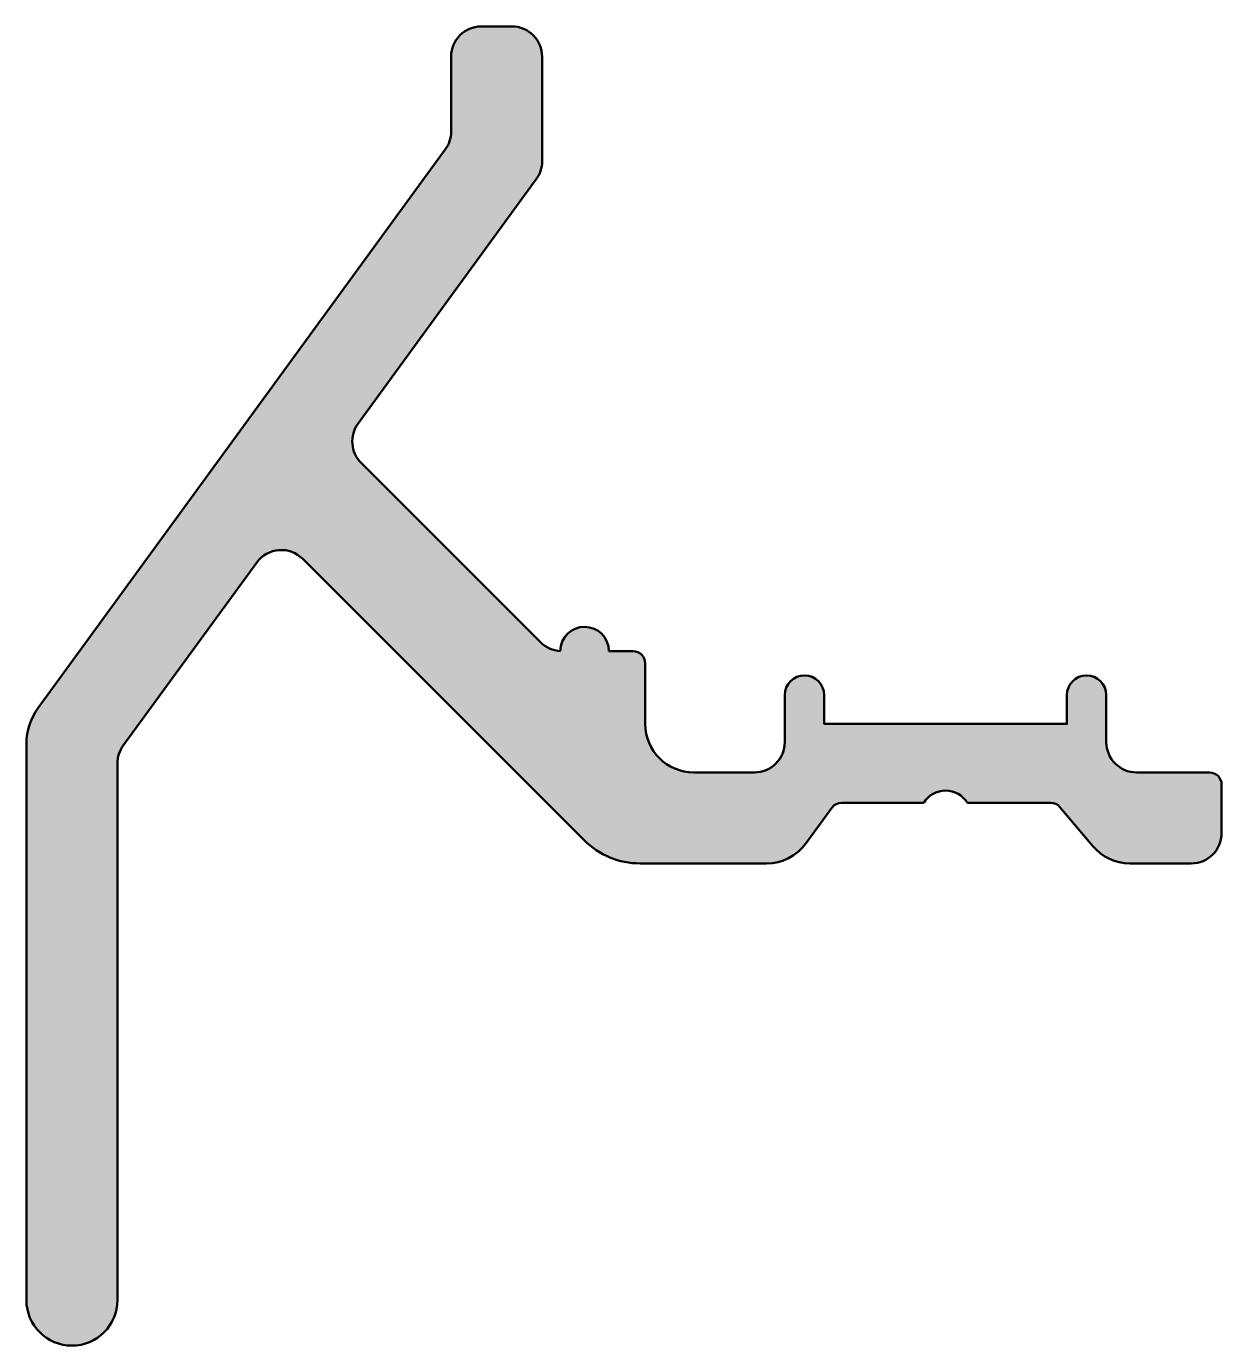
# Model space of a CAD drawing. Extents: x -8.6 to 11.1, y -8 to 13.8.
import ezdxf

# ---------------------------------------------------------------- set-up
doc = ezdxf.new("R2010")
doc.units = 0
doc.layers.add('0S-Alu contour', color=7, linetype='Continuous', lineweight=50)
doc.layers.add('0S-Alu hatch', color=252, linetype='Continuous', lineweight=25)

# ---------------------------------------------------------------- blocks, each defined once
blk = doc.blocks.new('485780__48CCA01E_EC7B_445F_BD94_0073ECE116F4_')
at = {"layer": '0S-Alu hatch'}
h = blk.add_hatch(color=256, dxfattribs=at)
edge = h.paths.add_edge_path()
edge.add_ellipse((-2.100000000000163, 12.06293409944489), major_axis=(-0.4999999999999987, 0), ratio=1, start_angle=143.9017160328919, end_angle=180, ccw=False)
edge.add_line((-1.695996234891975, 11.76834802072017), (-8.408007530216544, 2.56330395856076))
edge.add_arc((-7.600000000000163, 1.974131801111317), 1.000000000000003, 143.9017160328921, 180)
edge.add_line((-8.600000000000167, 1.974131801111317), (-8.600000000000163, -7.199999999999635))
edge.add_arc((-7.850000000000163, -7.199999999999635), 0.7499999999999992, 180, 360)
edge.add_line((-7.100000000000164, -7.199999999999635), (-7.100000000000164, 1.648263602222275))
edge.add_ellipse((-6.600000000000163, 1.648263602222275), major_axis=(-0.5000000000000009, 0), ratio=1, start_angle=323.90171603289195, end_angle=360, ccw=False)
edge.add_line((-7.004003765108352, 1.942849680946997), (-4.802644799135024, 4.961856262853276))
edge.add_ellipse((-4.398641034026836, 4.667270184128556), major_axis=(-0.4999999999999986, 0), ratio=1, start_angle=225, end_angle=323.901716032892, ccw=False)
edge.add_line((-4.045087643433563, 5.020823574721829), (0.5949747468304132, 0.3807611844578531))
edge.add_arc((1.514213562372925, 1.300000000000363), 1.299999999999998, 224.9999999999999, 269.9999999999999)
edge.add_line((1.514213562372922, 3.642e-13), (3.600743701410269, 3.642e-13))
edge.add_arc((3.60074370141027, 0.8000000000003648), 0.8000000000000007, 269.9999999999999, 323.901716032892)
edge.add_line((4.247149725583373, 0.3286622740408109), (4.67675442372359, 0.9178344314902542))
edge.add_ellipse((4.838355929766864, 0.8000000000003648), major_axis=(-0.1999999999999994, 0), ratio=1, start_angle=269.99999999999955, end_angle=323.9017160328915, ccw=False)
edge.add_line((4.838355929766866, 1.000000000000364), (6.189444872453531, 1.000000000000364))
edge.add_ellipse((6.549999999999929, 0.7750000000003663), major_axis=(-0.4249999999999981, 0), ratio=1, start_angle=211.9657187507968, end_angle=328.0342812492032, ccw=False)
edge.add_line((6.910555127546327, 1.000000000000364), (8.282713022000458, 1.000000000000364))
edge.add_ellipse((8.282713022000454, 0.8000000000003648), major_axis=(-0.1999999999999993, 0), ratio=1, start_angle=219.9999999999996, end_angle=269.99999999999955, ccw=False)
edge.add_line((8.435921910624252, 0.9285575219376713), (8.975284756837551, 0.2857699122511334))
edge.add_arc((9.588120311332737, 0.8000000000003684), 0.8000000000000039, 220.0000000000001, 270)
edge.add_line((9.588120311332737, 3.642e-13), (10.59999999999983, 3.642e-13))
edge.add_arc((10.59999999999983, 0.5000000000003642), 0.5, 270, 360)
edge.add_line((11.09999999999983, 0.5000000000003642), (11.09999999999983, 1.300000000000364))
edge.add_arc((10.89999999999983, 1.300000000000366), 0.1999999999999993, 0, 90)
edge.add_line((10.89999999999983, 1.500000000000365), (9.699999999999832, 1.500000000000364))
edge.add_ellipse((9.699999999999832, 2.000000000000364), major_axis=(-0.5, 0), ratio=1, start_angle=0, end_angle=90, ccw=False)
edge.add_line((9.199999999999832, 2.000000000000364), (9.199999999999832, 2.775000000000414))
edge.add_arc((8.87499999999988, 2.775000000000414), 0.3249999999999513, 0, 180)
edge.add_line((8.54999999999993, 2.775000000000414), (8.54999999999993, 2.300000000000364))
edge.add_line((8.54999999999993, 2.300000000000364), (4.549999999999929, 2.300000000000366))
edge.add_line((4.549999999999929, 2.300000000000366), (4.549999999999929, 2.775000000000414))
edge.add_arc((4.224999999999979, 2.775000000000414), 0.3249999999999504, 0, 180)
edge.add_line((3.900000000000028, 2.775000000000414), (3.900000000000028, 2.000000000000364))
edge.add_ellipse((3.400000000000027, 2.000000000000364), major_axis=(-0.5000000000000009, 0), ratio=1, start_angle=89.99999999999989, end_angle=180, ccw=False)
edge.add_line((3.400000000000027, 1.500000000000364), (2.400000000000029, 1.500000000000365))
edge.add_ellipse((2.400000000000029, 2.300000000000366), major_axis=(-0.8000000000000007, 0), ratio=1, start_angle=0, end_angle=90, ccw=False)
edge.add_line((1.600000000000028, 2.300000000000366), (1.600000000000028, 3.300000000000364))
edge.add_arc((1.400000000000029, 3.300000000000364), 0.1999999999999993, 0, 90)
edge.add_line((1.400000000000029, 3.500000000000364), (1.000000000000028, 3.500000000000365))
edge.add_arc((0.6000004087537909, 3.500404351496657), 0.3999997956215603, 359.9420808750978, 539.9420800213236)
edge.add_ellipse((0.2284271247460184, 4.000000000000365), major_axis=(-0.4999999999999919, 0), ratio=1, start_angle=44.99999999999977, end_angle=86.74082779950999, ccw=False)
edge.add_line((-0.1251262658472506, 3.646446609407099), (-3.082400097962722, 6.603720441522563))
edge.add_ellipse((-2.728846707369448, 6.957273832115836), major_axis=(-0.4999999999999991, 0), ratio=1, start_angle=-36.098283967107875, end_angle=44.999999999999886, ccw=False)
edge.add_line((-3.132850472477636, 7.251859910840556), (-0.1959962348919766, 11.2795457223866))
edge.add_arc((-0.6000000000001656, 11.57413180111132), 0.5000000000000009, 323.9017160328918, 360)
edge.add_line((-0.1000000000001646, 11.57413180111132), (-0.1000000000001644, 13.30000000000036))
edge.add_arc((-0.6000000000001648, 13.30000000000036), 0.5000000000000006, 0, 90.00000000000006)
edge.add_line((-0.6000000000001653, 13.80000000000036), (-1.100000000000164, 13.80000000000036))
edge.add_arc((-1.100000000000164, 13.30000000000036), 0.5, 90, 180)
edge.add_line((-1.600000000000164, 13.30000000000036), (-1.600000000000164, 12.06293409944489))
at = {"layer": '0S-Alu contour', "color": 7}
for points in [[(-0.6000000000001653, 13.80000000000036), (-1.100000000000164, 13.80000000000036)], [(-1.600000000000164, 13.30000000000036), (-1.600000000000164, 12.06293409944489)], [(-0.1000000000001646, 11.57413180111132), (-0.1000000000001644, 13.30000000000036)], [(-1.695996234891975, 11.76834802072017), (-8.408007530216544, 2.56330395856076)], [(-3.132850472477636, 7.251859910840556), (-0.1959962348919766, 11.2795457223866)], [(-0.1251262658472506, 3.646446609407099), (-3.082400097962722, 6.603720441522563)], [(-4.045087643433563, 5.020823574721829), (0.5949747468304132, 0.3807611844578531)], [(-7.004003765108352, 1.942849680946997), (-4.802644799135024, 4.961856262853276)], [(1.400000000000029, 3.500000000000364), (1.000000000000028, 3.500000000000365)], [(1.600000000000028, 2.300000000000366), (1.600000000000028, 3.300000000000364)], [(3.900000000000028, 2.775000000000414), (3.900000000000028, 2.000000000000364)], [(8.54999999999993, 2.775000000000414), (8.54999999999993, 2.300000000000364), (4.549999999999929, 2.300000000000366), (4.549999999999929, 2.775000000000414)], [(9.199999999999832, 2.000000000000364), (9.199999999999832, 2.775000000000414)], [(-8.600000000000167, 1.974131801111317), (-8.600000000000163, -7.199999999999635)], [(-7.100000000000164, -7.199999999999635), (-7.100000000000164, 1.648263602222275)], [(3.400000000000027, 1.500000000000364), (2.400000000000029, 1.500000000000365)], [(10.89999999999983, 1.500000000000365), (9.699999999999832, 1.500000000000364)], [(11.09999999999983, 0.5000000000003642), (11.09999999999983, 1.300000000000364)], [(4.247149725583373, 0.3286622740408109), (4.67675442372359, 0.9178344314902542)], [(4.838355929766866, 1.000000000000364), (6.189444872453531, 1.000000000000364)], [(6.910555127546327, 1.000000000000364), (8.282713022000458, 1.000000000000364)], [(8.435921910624252, 0.9285575219376713), (8.975284756837551, 0.2857699122511334)], [(1.514213562372922, 3.642e-13), (3.600743701410269, 3.642e-13)], [(9.588120311332737, 3.642e-13), (10.59999999999983, 3.642e-13)]]:
    blk.add_lwpolyline(points, dxfattribs=at)
for centre, radius, start, end in [((-1.100000000000164, 13.30000000000036), 0.5, 90, 180), ((-0.6000000000001648, 13.30000000000036), 0.5000000000000006, 0, 90.00000000000006), ((-0.6000000000001656, 11.57413180111132), 0.5000000000000009, 323.9017160328918, 0), ((0.6000004087537909, 3.500404351496657), 0.3999997956215603, 359.9420808750978, 179.9420800213236), ((1.400000000000029, 3.300000000000364), 0.1999999999999993, 0, 90), ((4.224999999999979, 2.775000000000414), 0.3249999999999504, 0, 180), ((8.87499999999988, 2.775000000000414), 0.3249999999999513, 0, 180), ((-7.600000000000163, 1.974131801111317), 1.000000000000003, 143.9017160328921, 180), ((10.89999999999983, 1.300000000000366), 0.1999999999999993, 0, 90), ((10.59999999999983, 0.5000000000003642), 0.5, 270, 0), ((1.514213562372925, 1.300000000000363), 1.299999999999998, 224.9999999999999, 269.9999999999999), ((3.60074370141027, 0.8000000000003648), 0.8000000000000007, 269.9999999999999, 323.901716032892), ((9.588120311332737, 0.8000000000003684), 0.8000000000000039, 220.0000000000001, 270), ((-7.850000000000163, -7.199999999999635), 0.7499999999999992, 180, 0)]:
    blk.add_arc(centre, radius, start, end, dxfattribs=at)
at = {"layer": '0S-Alu contour', "color": 7, "extrusion": (0, 0, -1)}
for centre, radius, start, end in [((2.100000000000163, 12.06293409944489), 0.4999999999999987, 180, 216.0982839671081), ((2.728846707369448, 6.957273832115836), 0.4999999999999991, 315.0000000000001, 36.09828396710793), ((4.398641034026836, 4.667270184128556), 0.4999999999999986, 36.09828396710797, 135), ((-0.2284271247460184, 4.000000000000365), 0.4999999999999919, 273.25917220049, 315.0000000000002), ((-2.400000000000029, 2.300000000000366), 0.8000000000000007, 270, 0), ((-3.400000000000027, 2.000000000000364), 0.5000000000000009, 180, 270.0000000000001), ((-9.699999999999832, 2.000000000000364), 0.5, 270, 0), ((6.600000000000163, 1.648263602222275), 0.5000000000000009, 0, 36.09828396710806), ((-6.549999999999929, 0.7750000000003663), 0.4249999999999982, 31.96571875079678, 148.0342812492032), ((-4.838355929766864, 0.8000000000003648), 0.1999999999999994, 36.09828396710847, 90.00000000000048), ((-8.282713022000454, 0.8000000000003648), 0.1999999999999993, 90.00000000000048, 140.0000000000004)]:
    blk.add_arc(centre, radius, start, end, dxfattribs=at)
blk = doc.blocks.new('485780__97AD60B6_321F_471B_A4CB_739979011CA6_')
at = {"layer": '0S-Alu contour', "color": 7}
blk.add_blockref('485780__48CCA01E_EC7B_445F_BD94_0073ECE116F4_', (0, 0), dxfattribs=at)

msp = doc.modelspace()

# ---------------------------------------------------------------- block references
at = {"layer": '0S-Alu contour', "color": 7}
msp.add_blockref('485780__97AD60B6_321F_471B_A4CB_739979011CA6_', (0, 0), dxfattribs=at)

doc.saveas('drawing.dxf')
